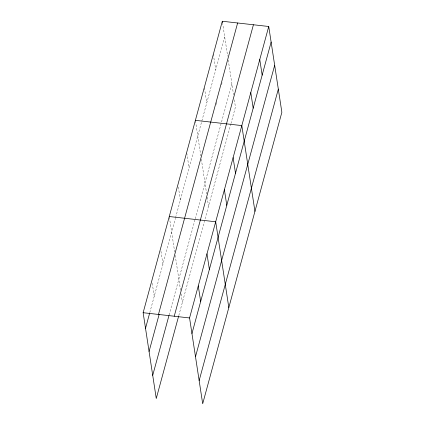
<?xml version="1.0" encoding="UTF-8"?>
<svg xmlns="http://www.w3.org/2000/svg" width="425" height="425" viewBox="0 0 425 425"><rect width="100%" height="100%" fill="white"/><g stroke="black" fill="none" stroke-linecap="round" stroke-linejoin="round"><path stroke-width="0.32" stroke-dasharray="2.12 1.59" d="M149.791 312.598L175.408 218.301M175.578 217.674L224.697 36.853M216.16 104.486L216.851 101.942M221.51 84.793L222.201 82.253M169.113 314.994L195.07 219.443M195.24 218.811L221.367 122.634M221.537 121.996L231.891 83.884M178.803 315.525L230.775 124.201M230.95 123.563L235.434 107.047L234.255 99.328M222.509 22.552L227.651 56.158M228.241 60.021L233.564 94.823M213.334 54.283L215.725 69.886M204.462 87.964L206.747 102.919M195.489 120.998L200.828 155.895M201.322 159.115L206.646 193.917M207.14 197.136L208.516 206.141M186.777 153.058L189.067 168.013M178.367 187.069L180.359 200.074M169.363 217.18L174.702 252.078M175.196 255.298L180.62 290.743M181.108 293.962L182.389 302.324M160.947 251.191L162.94 264.196M152.24 283.252L154.232 296.252"/><path stroke-width="0.64" d="M178.633 316.158L156.262 398.507L143.135 312.71L222.307 21.25L268.738 26.493L281.865 112.29L202.693 403.75L189.566 317.953L268.738 26.493M145.52 328.312L149.621 313.225M158.456 314.442L237.628 22.982M149.063 351.48L159.141 314.388M152.718 375.344L168.943 315.621M174.239 316.221L253.417 24.762M191.951 333.556L271.123 42.096M195.495 356.724L274.672 65.264M199.15 380.587L278.322 89.128M195.388 120.344L241.82 125.588L254.947 211.384M169.262 216.527L215.693 221.77L228.82 307.567M143.135 312.71L189.566 317.953M259.765 59.527L262.151 75.129M250.792 92.56L253.178 108.162M222.307 21.25L222.509 22.552M233.107 157.648L235.498 173.257M224.4 189.709L226.791 205.317M206.98 253.831L209.371 269.434M198.273 285.892L200.658 301.495"/></g></svg>
